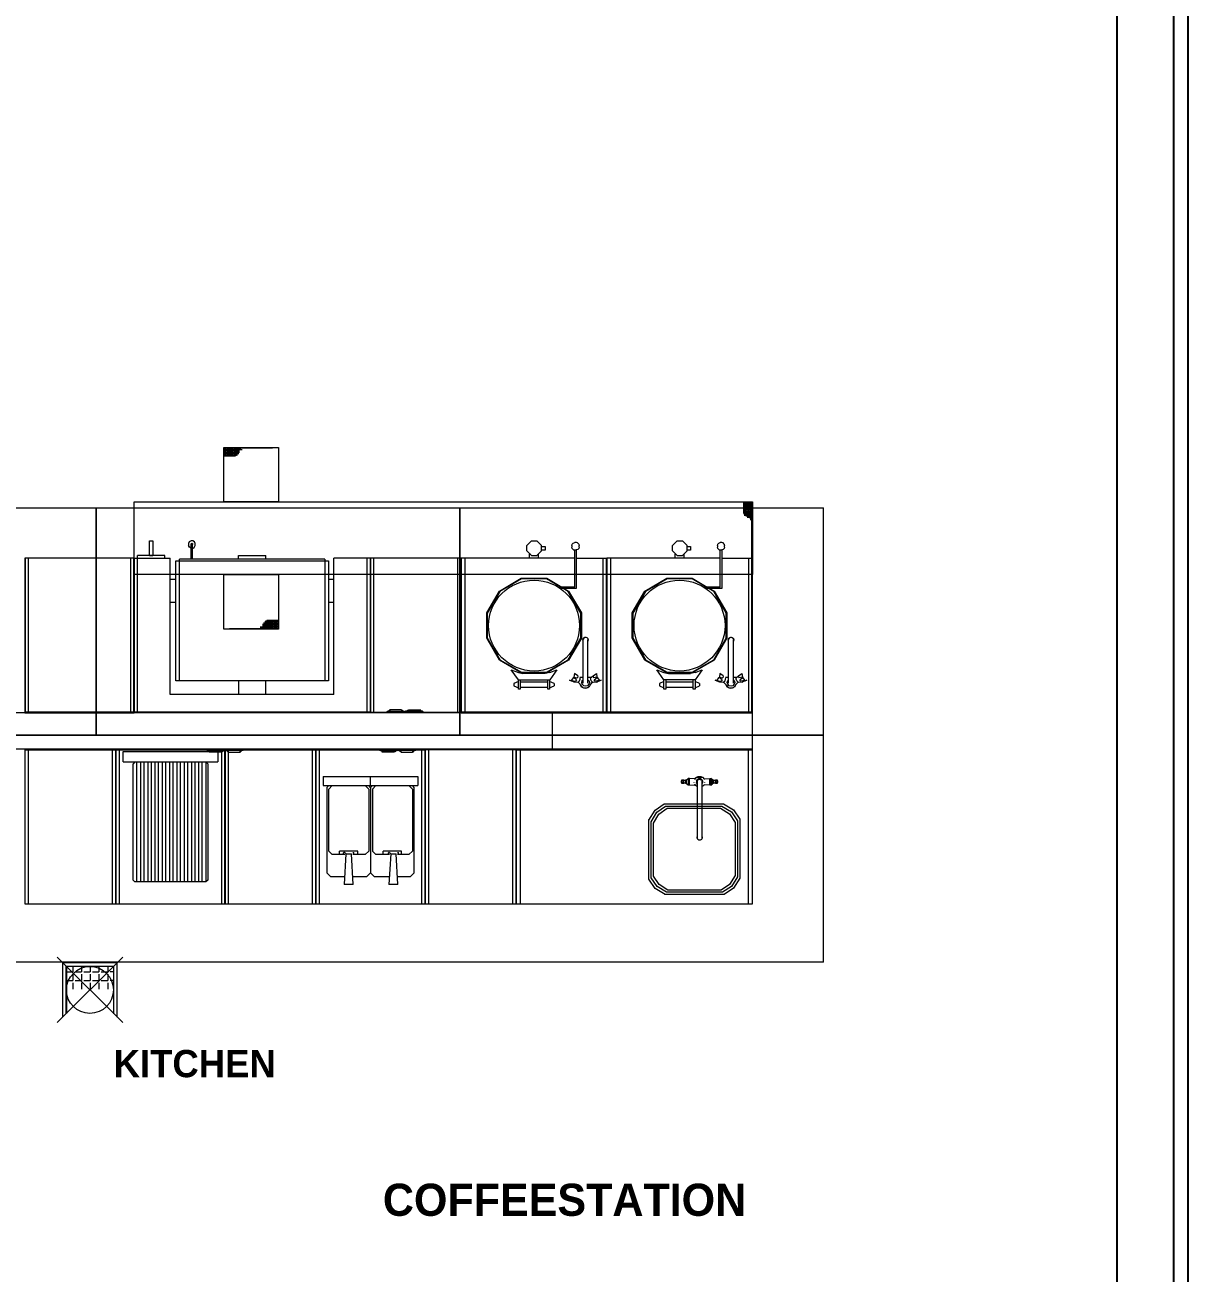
# Model space of a CAD drawing. Header units: inches. Extents: x 478327 to 492265, y -26791 to -22136.
# Drawn here: x 482765.7 to 482950.6, y -26091.9 to -25893.4 of the extents above; entities that cross this region are included whole.
import ezdxf

# ---------------------------------------------------------------- set-up
doc = ezdxf.new("R2010")
doc.units = ezdxf.units.IN
doc.header["$MEASUREMENT"] = 0
doc.linetypes.add('AUSGEZOGEN', pattern=[0])
doc.layers.add('A-GLASS', color=4, linetype='Continuous')
doc.layers.add('K3-TEXT', color=167, linetype='AUSGEZOGEN')
doc.layers.add('TC-EQUIPMENT', color=251, linetype='Continuous', lineweight=5)
doc.styles.get("Standard").update_dxf_attribs({"font": ''})
doc.styles.get('Standard').set_extended_font_data('MicrogrammaSSi', bold=True)

msp = doc.modelspace()

# ---------------------------------------------------------------- linework, layer by layer
at = {"layer": 'A-GLASS'}
for p, q in [((482939.376, -26210.139, 6.93), (482939.376, -25811.889, 6.93)), ((482948.376, -26210.139, 6.93), (482948.376, -25811.889, 6.93)), ((482950.626, -26210.139, 6.93), (482950.626, -25811.889, 6.93))]:
    msp.add_line(p, q, dxfattribs=at)
at = {"layer": 'TC-EQUIPMENT'}
for p, q in [((482797.318, -25960.547), (482805.994, -25960.547)), ((482797.318, -25969.223), (482797.318, -25960.547)), ((482805.083, -25960.663), (482797.318, -25960.663)), ((482797.318, -25960.865), (482800.224, -25960.865)), ((482799.682, -25961.067), (482797.318, -25961.067)), ((482797.318, -25961.299), (482799.682, -25961.299)), ((482799.509, -25961.53), (482797.318, -25961.53)), ((482797.318, -25961.733), (482799.335, -25961.733)), ((482799.162, -25961.906), (482797.318, -25961.906)), ((482797.318, -25961.906), (482799.162, -25961.906)), ((482798.988, -25961.906), (482797.318, -25961.906)), ((482797.318, -25961.906), (482798.988, -25961.906)), ((482798.815, -25961.906), (482797.318, -25961.906)), ((482797.318, -25961.906), (482798.619, -25961.906)), ((482798.272, -25961.906), (482797.318, -25961.906)), ((482797.318, -25961.906), (482798.099, -25961.906)), ((482797.925, -25961.906), (482797.318, -25961.906)), ((482797.318, -25961.906), (482797.925, -25961.906)), ((482797.752, -25961.906), (482797.318, -25961.906)), ((482797.318, -25961.906), (482797.578, -25961.906)), ((482797.578, -25961.906), (482797.318, -25961.906)), ((482797.318, -25961.906), (482797.405, -25961.906)), ((482797.492, -25960.547), (482797.492, -25961.906)), ((482797.665, -25961.906), (482797.665, -25960.547)), ((482797.839, -25960.547), (482797.839, -25961.906)), ((482798.012, -25961.906), (482798.012, -25960.547)), ((482798.186, -25960.547), (482798.186, -25961.906)), ((482798.359, -25961.906), (482798.359, -25960.547)), ((482798.533, -25960.547), (482798.533, -25961.906)), ((482798.728, -25961.906), (482798.728, -25960.547)), ((482798.901, -25960.547), (482798.901, -25961.906)), ((482799.075, -25961.906), (482799.075, -25960.547)), ((482799.248, -25960.547), (482799.248, -25961.906)), ((482799.422, -25961.848), (482799.422, -25960.547)), ((482799.595, -25960.547), (482799.595, -25961.617)), ((482799.769, -25961.414), (482799.769, -25960.547)), ((482799.943, -25960.547), (482799.943, -25960.981)), ((482800.138, -25960.749), (482800.138, -25960.547)), ((482805.994, -25960.547), (482805.994, -25969.223)), ((482719.179, -25970.148), (482777.017, -25970.148)), ((482777.017, -25970.148), (482777.017, -26006.297)), ((482777.017, -25970.148), (482834.855, -25970.148)), ((482777.017, -26006.297), (482777.017, -25970.148)), ((482783.053, -25980.79), (482783.053, -25969.223)), ((482783.053, -25969.223), (482881.378, -25969.223)), ((482805.994, -25969.223), (482797.318, -25969.223)), ((482834.855, -25970.148), (482834.855, -26006.297)), ((482834.855, -25970.148), (482892.693, -25970.148)), ((482834.855, -26006.297), (482834.855, -25970.148)), ((482880.018, -25971.066), (482880.018, -25969.223)), ((482880.018, -25969.223), (482880.018, -25971.066)), ((482880.018, -25970.893), (482880.018, -25969.223)), ((482880.018, -25969.223), (482880.018, -25970.893)), ((482880.018, -25970.719), (482880.018, -25969.223)), ((482880.018, -25969.223), (482880.018, -25970.524)), ((482880.018, -25970.177), (482880.018, -25969.223)), ((482880.018, -25969.223), (482880.018, -25970.003)), ((482880.018, -25969.83), (482880.018, -25969.223)), ((482880.018, -25969.223), (482880.018, -25969.83)), ((482880.018, -25969.656), (482880.018, -25969.223)), ((482880.018, -25969.223), (482880.018, -25969.483)), ((482880.018, -25969.483), (482880.018, -25969.223)), ((482880.018, -25969.223), (482880.018, -25969.309)), ((482881.378, -25969.396), (482880.018, -25969.396)), ((482880.018, -25969.57), (482881.378, -25969.57)), ((482881.378, -25969.743), (482880.018, -25969.743)), ((482880.018, -25969.917), (482881.378, -25969.917)), ((482881.378, -25970.09), (482880.018, -25970.09)), ((482880.018, -25970.264), (482881.378, -25970.264)), ((482880.192, -25969.223), (482880.192, -25971.24)), ((482880.394, -25971.413), (482880.394, -25969.223)), ((482880.626, -25969.223), (482880.626, -25971.587)), ((482880.857, -25971.587), (482880.857, -25969.223)), ((482881.059, -25969.223), (482881.059, -25972.129)), ((482881.262, -25979.879), (482881.262, -25969.223)), ((482881.378, -25969.223), (482881.378, -25980.79)), ((482892.693, -26006.297), (482892.693, -25970.148)), ((482881.378, -25970.437), (482880.018, -25970.437)), ((482880.018, -25970.632), (482881.378, -25970.632)), ((482881.378, -25970.806), (482880.018, -25970.806)), ((482880.018, -25970.979), (482881.378, -25970.979)), ((482881.378, -25971.153), (482880.018, -25971.153)), ((482880.076, -25971.326), (482881.378, -25971.326)), ((482881.378, -25971.5), (482880.308, -25971.5)), ((482880.51, -25971.673), (482881.378, -25971.673)), ((482881.378, -25971.847), (482880.944, -25971.847)), ((482881.175, -25972.042), (482881.378, -25972.042)), ((482785.482, -25975.411), (482786.06, -25975.411)), ((482785.482, -25977.725), (482785.482, -25975.411)), ((482786.06, -25975.411), (482786.06, -25977.725)), ((482791.815, -25975.556), (482791.699, -25975.845)), ((482791.699, -25975.845), (482791.699, -25976.134)), ((482791.844, -25976.423), (482791.699, -25976.134)), ((482792.104, -25975.411), (482791.815, -25975.556)), ((482792.393, -25975.411), (482792.104, -25975.411)), ((482792.133, -25975.903), (482792.162, -25975.845)), ((482792.162, -25975.874), (482792.133, -25975.932)), ((482792.133, -25978.274), (482792.133, -25975.903)), ((482792.133, -25975.99), (482792.162, -25976.047)), ((482792.162, -25975.845), (482792.22, -25975.816)), ((482792.22, -25975.845), (482792.162, -25975.874)), ((482792.162, -25976.047), (482792.22, -25976.076)), ((482792.22, -25975.816), (482792.278, -25975.816)), ((482792.278, -25975.845), (482792.22, -25975.845)), ((482792.22, -25976.076), (482792.278, -25976.076)), ((482792.278, -25975.816), (482792.336, -25975.845)), ((482792.336, -25975.874), (482792.278, -25975.845)), ((482792.278, -25976.076), (482792.336, -25976.047)), ((482792.336, -25975.845), (482792.365, -25975.903)), ((482792.365, -25975.932), (482792.336, -25975.874)), ((482792.365, -25975.99), (482792.336, -25976.047)), ((482792.365, -25978.274), (482792.365, -25975.903)), ((482792.683, -25975.556), (482792.393, -25975.411)), ((482792.596, -25976.452), (482792.74, -25976.163)), ((482792.74, -25975.816), (482792.683, -25975.556)), ((482792.74, -25976.163), (482792.74, -25975.816)), ((482845.518, -25976.134), (482846.241, -25975.411)), ((482845.518, -25977.002), (482845.518, -25976.134)), ((482846.241, -25975.411), (482847.108, -25975.411)), ((482847.108, -25975.411), (482847.831, -25976.134)), ((482847.831, -25977.002), (482847.831, -25976.134)), ((482847.831, -25976.337), (482848.41, -25976.337)), ((482848.41, -25976.337), (482848.41, -25976.915)), ((482852.661, -25976.163), (482852.719, -25975.932)), ((482852.661, -25976.163), (482852.661, -25976.395)), ((482852.892, -25975.758), (482852.719, -25975.932)), ((482852.892, -25975.758), (482853.124, -25975.7)), ((482853.384, -25975.7), (482853.124, -25975.7)), ((482853.557, -25975.729), (482853.384, -25975.7)), ((482853.76, -25975.932), (482853.557, -25975.729)), ((482853.76, -25975.932), (482853.818, -25976.163)), ((482853.818, -25976.395), (482853.818, -25976.163)), ((482868.653, -25976.134), (482869.376, -25975.411)), ((482868.653, -25977.002), (482868.653, -25976.134)), ((482869.376, -25975.411), (482870.244, -25975.411)), ((482870.244, -25975.411), (482870.967, -25976.134)), ((482870.967, -25977.002), (482870.967, -25976.134)), ((482870.967, -25976.337), (482871.545, -25976.337)), ((482871.545, -25976.337), (482871.545, -25976.915)), ((482875.796, -25976.163), (482875.854, -25975.932)), ((482875.796, -25976.163), (482875.796, -25976.395)), ((482876.027, -25975.758), (482875.854, -25975.932)), ((482876.027, -25975.758), (482876.259, -25975.7)), ((482876.519, -25975.7), (482876.259, -25975.7)), ((482876.693, -25975.729), (482876.519, -25975.7)), ((482876.895, -25975.932), (482876.693, -25975.729)), ((482876.895, -25975.932), (482876.953, -25976.163)), ((482876.953, -25976.395), (482876.953, -25976.163)), ((482765.71, -25978.187), (482765.71, -26002.769)), ((482783.061, -25978.187), (482765.71, -25978.187)), ((482765.767, -26002.682), (482765.767, -25978.187)), ((482766.288, -26002.682), (482766.288, -25978.187)), ((482782.483, -25978.187), (482782.483, -26002.682)), ((482783.003, -26002.682), (482783.003, -25978.187)), ((482783.053, -26002.769), (482783.053, -25978.187)), ((482783.053, -25978.187), (482788.807, -25978.187)), ((482783.061, -25978.187), (482783.061, -26002.769)), ((482783.602, -26002.769), (482783.602, -25977.754)), ((482787.94, -25977.754), (482783.602, -25977.754)), ((482785.482, -25977.725), (482786.06, -25977.725)), ((482787.94, -25978.187), (482787.94, -25977.754)), ((482788.807, -25999.877), (482788.807, -25978.187)), ((482813.389, -25978.303), (482790.253, -25978.303)), ((482790.253, -25997.679), (482790.253, -25978.303)), ((482792.133, -25976.568), (482791.844, -25976.423)), ((482792.422, -25976.568), (482792.133, -25976.568)), ((482792.365, -25978.274), (482792.133, -25978.274)), ((482792.422, -25976.568), (482792.596, -25976.452)), ((482799.681, -25977.725), (482804.019, -25977.725)), ((482799.681, -25978.303), (482799.681, -25977.725)), ((482804.019, -25978.303), (482804.019, -25977.725)), ((482813.389, -25978.303), (482813.389, -25997.679)), ((482820.619, -25978.187), (482814.835, -25978.187)), ((482814.835, -25999.877), (482814.835, -25978.187)), ((482820.04, -25978.187), (482820.04, -26002.769)), ((482820.619, -25978.187), (482820.619, -26002.769)), ((482835.078, -25978.187), (482820.619, -25978.187)), ((482820.619, -26002.769), (482820.619, -25978.187)), ((482820.676, -26002.682), (482820.676, -25978.187)), ((482821.197, -26002.682), (482821.197, -25978.187)), ((482834.5, -25978.187), (482834.5, -26002.682)), ((482835.02, -25978.187), (482835.02, -26002.682)), ((482835.078, -26002.769), (482835.078, -25978.187)), ((482853.124, -25978.187), (482835.078, -25978.187)), ((482835.078, -26002.769), (482835.078, -25978.187)), ((482835.136, -26002.682), (482835.136, -25978.187)), ((482835.656, -25978.187), (482835.656, -26002.682)), ((482836.524, -25978.13), (482837.739, -25978.13)), ((482836.524, -25978.13), (482836.524, -25978.187)), ((482837.131, -25978.187), (482837.131, -25978.13)), ((482837.739, -25978.13), (482837.739, -25978.187)), ((482846.241, -25977.725), (482845.518, -25977.002)), ((482845.923, -25978.187), (482845.923, -25977.522)), ((482846.058, -25977.541), (482845.923, -25977.522)), ((482846.241, -25977.725), (482847.108, -25977.725)), ((482847.831, -25977.002), (482847.108, -25977.725)), ((482847.302, -25977.532), (482847.369, -25977.522)), ((482847.369, -25978.187), (482847.369, -25977.522)), ((482848.41, -25976.915), (482847.831, -25976.915)), ((482852.719, -25976.626), (482852.661, -25976.395)), ((482852.719, -25976.626), (482852.921, -25976.828)), ((482852.921, -25976.828), (482853.066, -25976.857)), ((482853.066, -25976.857), (482853.355, -25976.857)), ((482853.124, -25982.757), (482853.124, -25976.857)), ((482853.586, -25976.799), (482853.355, -25976.857)), ((482853.355, -25976.857), (482853.355, -25982.988)), ((482853.355, -25978.187), (482858.213, -25978.187)), ((482853.586, -25976.799), (482853.76, -25976.626)), ((482853.818, -25976.395), (482853.76, -25976.626)), ((482857.635, -26002.682), (482857.635, -25978.187)), ((482858.155, -26002.682), (482858.155, -25978.187)), ((482858.213, -25978.187), (482858.213, -26002.769)), ((482858.213, -26002.769), (482858.213, -25978.187)), ((482876.259, -25978.187), (482858.213, -25978.187)), ((482858.271, -26002.682), (482858.271, -25978.187)), ((482858.792, -25978.187), (482858.792, -26002.682)), ((482859.659, -25978.13), (482860.874, -25978.13)), ((482859.659, -25978.13), (482859.659, -25978.187)), ((482860.267, -25978.187), (482860.267, -25978.13)), ((482860.874, -25978.13), (482860.874, -25978.187)), ((482869.376, -25977.725), (482868.653, -25977.002)), ((482869.058, -25978.187), (482869.058, -25977.522)), ((482869.193, -25977.541), (482869.058, -25977.522)), ((482869.376, -25977.725), (482870.244, -25977.725)), ((482870.967, -25977.002), (482870.244, -25977.725)), ((482870.437, -25977.532), (482870.504, -25977.522)), ((482870.504, -25978.187), (482870.504, -25977.522)), ((482871.545, -25976.915), (482870.967, -25976.915)), ((482875.854, -25976.626), (482875.796, -25976.395)), ((482875.854, -25976.626), (482876.056, -25976.828)), ((482876.056, -25976.828), (482876.201, -25976.857)), ((482876.201, -25976.857), (482876.49, -25976.857)), ((482876.259, -25982.757), (482876.259, -25976.857)), ((482876.722, -25976.799), (482876.49, -25976.857)), ((482876.49, -25976.857), (482876.49, -25982.988)), ((482876.49, -25978.187), (482881.349, -25978.187)), ((482876.722, -25976.799), (482876.895, -25976.626)), ((482876.953, -25976.395), (482876.895, -25976.626)), ((482880.77, -26002.682), (482880.77, -25978.187)), ((482881.291, -26002.682), (482881.291, -25978.187)), ((482881.349, -25978.187), (482881.349, -26002.769)), ((482789.675, -25978.592), (482813.967, -25978.592)), ((482789.675, -25997.679), (482789.675, -25978.592)), ((482813.967, -25978.592), (482813.967, -25997.679)), ((482881.378, -25980.79), (482783.053, -25980.79)), ((482788.807, -25981.484), (482789.675, -25981.484)), ((482797.318, -25980.79), (482805.994, -25980.79)), ((482797.318, -25989.466), (482797.318, -25980.79)), ((482805.994, -25980.79), (482805.994, -25989.466)), ((482813.967, -25981.484), (482814.835, -25981.484)), ((482841.151, -25983.393), (482844.621, -25981.369)), ((482844.65, -25981.455), (482841.209, -25983.451)), ((482844.621, -25981.369), (482848.67, -25981.369)), ((482848.641, -25981.455), (482844.65, -25981.455)), ((482850.886, -25982.757), (482848.641, -25981.455)), ((482848.67, -25981.369), (482851.05, -25982.757)), ((482864.286, -25983.393), (482867.757, -25981.369)), ((482867.786, -25981.455), (482864.344, -25983.451)), ((482867.757, -25981.369), (482871.805, -25981.369)), ((482871.776, -25981.455), (482867.786, -25981.455)), ((482874.021, -25982.757), (482871.776, -25981.455)), ((482871.805, -25981.369), (482874.185, -25982.757)), ((482839.127, -25986.863), (482841.151, -25983.393)), ((482841.209, -25983.451), (482839.213, -25986.892)), ((482853.124, -25982.757), (482850.579, -25982.757)), ((482850.579, -25982.757), (482850.694, -25982.815)), ((482850.868, -25982.93), (482850.694, -25982.815)), ((482850.984, -25982.988), (482850.868, -25982.93)), ((482853.355, -25982.988), (482850.984, -25982.988)), ((482852.082, -25983.451), (482851.285, -25982.988)), ((482851.446, -25982.988), (482852.14, -25983.393)), ((482854.078, -25986.892), (482852.082, -25983.451)), ((482852.14, -25983.393), (482854.165, -25986.863)), ((482862.262, -25986.863), (482864.286, -25983.393)), ((482864.344, -25983.451), (482862.349, -25986.892)), ((482876.259, -25982.757), (482873.714, -25982.757)), ((482873.714, -25982.757), (482873.83, -25982.815)), ((482874.003, -25982.93), (482873.83, -25982.815)), ((482874.119, -25982.988), (482874.003, -25982.93)), ((482876.49, -25982.988), (482874.119, -25982.988)), ((482875.218, -25983.451), (482874.42, -25982.988)), ((482874.582, -25982.988), (482875.276, -25983.393)), ((482877.213, -25986.892), (482875.218, -25983.451)), ((482875.276, -25983.393), (482877.3, -25986.863)), ((482789.675, -25985.244), (482788.807, -25985.244)), ((482814.835, -25985.244), (482813.967, -25985.244)), ((482803.89, -25988.165), (482803.89, -25989.466)), ((482804.063, -25989.466), (482804.063, -25988.107)), ((482804.15, -25988.107), (482805.994, -25988.107)), ((482805.994, -25988.107), (482804.15, -25988.107)), ((482804.237, -25988.107), (482804.237, -25989.466)), ((482804.324, -25988.107), (482805.994, -25988.107)), ((482805.994, -25988.107), (482804.324, -25988.107)), ((482804.411, -25989.466), (482804.411, -25988.107)), ((482804.497, -25988.107), (482805.994, -25988.107)), ((482804.584, -25988.107), (482804.584, -25989.466)), ((482805.994, -25988.107), (482804.692, -25988.107)), ((482804.779, -25989.466), (482804.779, -25988.107)), ((482804.953, -25988.107), (482804.953, -25989.466)), ((482805.039, -25988.107), (482805.994, -25988.107)), ((482805.126, -25989.466), (482805.126, -25988.107)), ((482805.994, -25988.107), (482805.213, -25988.107)), ((482805.3, -25988.107), (482805.3, -25989.466)), ((482805.387, -25988.107), (482805.994, -25988.107)), ((482805.994, -25988.107), (482805.387, -25988.107)), ((482805.473, -25989.466), (482805.473, -25988.107)), ((482805.56, -25988.107), (482805.994, -25988.107)), ((482805.647, -25988.107), (482805.647, -25989.466)), ((482805.994, -25988.107), (482805.734, -25988.107)), ((482805.734, -25988.107), (482805.994, -25988.107)), ((482805.82, -25989.466), (482805.82, -25988.107)), ((482805.994, -25988.107), (482805.907, -25988.107)), ((482839.127, -25990.912), (482839.127, -25986.863)), ((482839.213, -25986.892), (482839.213, -25990.883)), ((482854.078, -25990.883), (482854.078, -25986.892)), ((482854.165, -25986.863), (482854.165, -25990.912)), ((482862.262, -25990.912), (482862.262, -25986.863)), ((482862.349, -25986.892), (482862.349, -25990.883)), ((482877.213, -25990.883), (482877.213, -25986.892)), ((482877.3, -25986.863), (482877.3, -25990.912)), ((482805.994, -25989.466), (482797.318, -25989.466)), ((482798.229, -25989.35), (482805.994, -25989.35)), ((482805.994, -25989.148), (482803.087, -25989.148)), ((482803.174, -25989.264), (482803.174, -25989.466)), ((482803.369, -25989.466), (482803.369, -25989.032)), ((482803.543, -25988.598), (482803.543, -25989.466)), ((482805.994, -25988.714), (482803.63, -25988.714)), ((482803.63, -25988.945), (482805.994, -25988.945)), ((482803.716, -25989.466), (482803.716, -25988.396)), ((482803.803, -25988.483), (482805.994, -25988.483)), ((482805.994, -25988.28), (482803.977, -25988.28)), ((482841.151, -25994.382), (482839.127, -25990.912)), ((482839.213, -25990.883), (482841.209, -25994.324)), ((482852.082, -25994.324), (482854.078, -25990.883)), ((482854.165, -25990.912), (482852.14, -25994.382)), ((482854.396, -25991.172), (482854.454, -25990.97)), ((482854.454, -25991.375), (482854.396, -25991.172)), ((482854.454, -25990.97), (482854.627, -25990.796)), ((482854.555, -25990.897), (482854.454, -25991.071)), ((482854.454, -25998.043), (482854.454, -25991.071)), ((482854.729, -25990.796), (482854.555, -25990.897)), ((482854.627, -25990.796), (482854.83, -25990.738)), ((482854.931, -25990.796), (482854.729, -25990.796)), ((482854.83, -25990.738), (482855.032, -25990.796)), ((482855.032, -25990.796), (482855.206, -25990.97)), ((482855.206, -25990.97), (482855.264, -25991.172)), ((482855.206, -25998.043), (482855.206, -25991.08)), ((482855.264, -25991.172), (482855.206, -25991.375)), ((482864.286, -25994.382), (482862.262, -25990.912)), ((482862.349, -25990.883), (482864.344, -25994.324)), ((482875.218, -25994.324), (482877.213, -25990.883)), ((482877.3, -25990.912), (482875.276, -25994.382)), ((482877.531, -25991.172), (482877.589, -25990.97)), ((482877.589, -25991.375), (482877.531, -25991.172)), ((482877.589, -25990.97), (482877.763, -25990.796)), ((482877.69, -25990.897), (482877.589, -25991.071)), ((482877.589, -25998.043), (482877.589, -25991.071)), ((482877.864, -25990.796), (482877.69, -25990.897)), ((482877.763, -25990.796), (482877.965, -25990.738)), ((482878.066, -25990.796), (482877.864, -25990.796)), ((482877.965, -25990.738), (482878.167, -25990.796)), ((482878.167, -25990.796), (482878.341, -25990.97)), ((482878.341, -25990.97), (482878.399, -25991.172)), ((482878.341, -25998.043), (482878.341, -25991.08)), ((482878.399, -25991.172), (482878.341, -25991.375)), ((482844.621, -25996.407), (482841.151, -25994.382)), ((482841.209, -25994.324), (482844.65, -25996.32)), ((482843.031, -25995.944), (482844.159, -25996.349)), ((482844.159, -25997.505), (482843.031, -25995.944)), ((482848.641, -25996.32), (482852.082, -25994.324)), ((482852.14, -25994.382), (482848.67, -25996.407)), ((482850.261, -25995.944), (482849.133, -25997.505)), ((482849.133, -25996.349), (482850.261, -25995.944)), ((482867.757, -25996.407), (482864.286, -25994.382)), ((482864.344, -25994.324), (482867.786, -25996.32)), ((482866.166, -25995.944), (482867.294, -25996.349)), ((482867.294, -25997.505), (482866.166, -25995.944)), ((482871.776, -25996.32), (482875.218, -25994.324)), ((482875.276, -25994.382), (482871.805, -25996.407)), ((482873.396, -25995.944), (482872.268, -25997.505)), ((482872.268, -25996.349), (482873.396, -25995.944)), ((482813.967, -25997.679), (482789.675, -25997.679)), ((482799.652, -25997.679), (482799.652, -25999.877)), ((482803.99, -25999.877), (482803.99, -25997.679)), ((482844.159, -25997.795), (482843.436, -25998.084)), ((482843.436, -25998.084), (482843.436, -25998.489)), ((482844.159, -25996.349), (482844.882, -25996.493)), ((482844.159, -25997.534), (482849.133, -25997.534)), ((482844.159, -25998.98), (482844.159, -25997.534)), ((482844.448, -25997.534), (482844.448, -25998.98)), ((482844.448, -25997.852), (482848.815, -25997.852)), ((482848.67, -25996.407), (482844.621, -25996.407)), ((482844.65, -25996.32), (482848.641, -25996.32)), ((482848.41, -25996.493), (482844.882, -25996.493)), ((482849.133, -25996.349), (482848.41, -25996.493)), ((482848.815, -25998.98), (482848.815, -25997.534)), ((482849.104, -25997.534), (482849.104, -25998.98)), ((482849.827, -25998.084), (482849.104, -25997.795)), ((482849.827, -25998.084), (482849.827, -25998.489)), ((482852.286, -25997.575), (482852.572, -25997.655)), ((482852.908, -25997.833), (482852.286, -25997.575)), ((482852.572, -25997.655), (482852.594, -25997.64)), ((482853.049, -25997.871), (482852.572, -25997.655)), ((482852.594, -25997.64), (482852.957, -25997.127)), ((482852.594, -25997.64), (482853.236, -25997.749)), ((482853.049, -25997.871), (482852.908, -25997.833)), ((482852.971, -25997.091), (482852.957, -25997.127)), ((482853.413, -25997.496), (482852.957, -25997.127)), ((482853.052, -25996.522), (482852.971, -25997.091)), ((482852.971, -25997.091), (482853.541, -25997.177)), ((482853.599, -25997.94), (482853.049, -25997.871)), ((482853.582, -25996.885), (482853.052, -25996.522)), ((482853.413, -25997.496), (482853.236, -25997.749)), ((482853.582, -25996.885), (482853.541, -25997.177)), ((482853.739, -25997.847), (482853.599, -25997.94)), ((482854.02, -25998.279), (482853.659, -25997.9)), ((482853.739, -25997.847), (482853.872, -25997.656)), ((482853.872, -25997.656), (482853.97, -25997.418)), ((482854.454, -25997.146), (482853.929, -25997.143)), ((482853.97, -25997.418), (482853.998, -25997.195)), ((482854.222, -25997.939), (482854.309, -25997.65)), ((482854.309, -25998.228), (482854.222, -25997.939)), ((482854.309, -25997.65), (482854.454, -25997.505)), ((482854.438, -25997.521), (482854.437, -25997.522)), ((482854.439, -25997.52), (482854.438, -25997.521)), ((482855.206, -25997.117), (482855.736, -25997.114)), ((482855.206, -25997.505), (482855.35, -25997.65)), ((482855.35, -25997.65), (482855.437, -25997.939)), ((482855.437, -25997.939), (482855.35, -25998.228)), ((482855.605, -25998.25), (482855.95, -25997.889)), ((482855.627, -25997.195), (482856.044, -25996.885)), ((482855.655, -25997.418), (482855.627, -25997.195)), ((482855.753, -25997.656), (482855.655, -25997.418)), ((482855.689, -25997.134), (482855.683, -25997.153)), ((482855.719, -25997.126), (482855.689, -25997.134)), ((482855.886, -25997.847), (482855.753, -25997.656)), ((482855.886, -25997.847), (482856.026, -25997.94)), ((482856.576, -25997.871), (482856.026, -25997.94)), ((482856.044, -25996.885), (482856.574, -25996.522)), ((482856.044, -25996.885), (482856.085, -25997.177)), ((482856.654, -25997.091), (482856.085, -25997.177)), ((482856.212, -25997.496), (482856.669, -25997.127)), ((482856.39, -25997.749), (482856.212, -25997.496)), ((482857.032, -25997.64), (482856.39, -25997.749)), ((482856.574, -25996.522), (482856.654, -25997.091)), ((482857.053, -25997.655), (482856.576, -25997.871)), ((482856.576, -25997.871), (482856.718, -25997.833)), ((482856.654, -25997.091), (482856.669, -25997.127)), ((482856.669, -25997.127), (482857.032, -25997.64)), ((482857.34, -25997.575), (482856.718, -25997.833)), ((482857.053, -25997.655), (482857.032, -25997.64)), ((482857.053, -25997.655), (482857.34, -25997.575)), ((482867.294, -25997.795), (482866.571, -25998.084)), ((482866.571, -25998.084), (482866.571, -25998.489)), ((482867.294, -25996.349), (482868.017, -25996.493)), ((482872.268, -25997.534), (482867.294, -25997.534)), ((482867.294, -25998.98), (482867.294, -25997.534)), ((482867.583, -25997.534), (482867.583, -25998.98)), ((482867.583, -25997.852), (482871.95, -25997.852)), ((482871.805, -25996.407), (482867.757, -25996.407)), ((482867.786, -25996.32), (482871.776, -25996.32)), ((482868.017, -25996.493), (482871.545, -25996.493)), ((482872.268, -25996.349), (482871.545, -25996.493)), ((482871.95, -25998.98), (482871.95, -25997.534)), ((482872.239, -25997.534), (482872.239, -25998.98)), ((482872.962, -25998.084), (482872.239, -25997.795)), ((482872.962, -25998.084), (482872.962, -25998.489)), ((482875.421, -25997.575), (482875.708, -25997.655)), ((482876.043, -25997.833), (482875.421, -25997.575)), ((482875.708, -25997.655), (482875.729, -25997.64)), ((482876.185, -25997.871), (482875.708, -25997.655)), ((482875.729, -25997.64), (482876.092, -25997.127)), ((482875.729, -25997.64), (482876.371, -25997.749)), ((482876.185, -25997.871), (482876.043, -25997.833)), ((482876.107, -25997.091), (482876.092, -25997.127)), ((482876.549, -25997.496), (482876.092, -25997.127)), ((482876.187, -25996.522), (482876.107, -25997.091)), ((482876.107, -25997.091), (482876.676, -25997.177)), ((482876.734, -25997.94), (482876.185, -25997.871)), ((482876.717, -25996.885), (482876.187, -25996.522)), ((482876.549, -25997.496), (482876.371, -25997.749)), ((482876.717, -25996.885), (482876.676, -25997.177)), ((482876.874, -25997.847), (482876.734, -25997.94)), ((482877.155, -25998.279), (482876.794, -25997.9)), ((482876.874, -25997.847), (482877.008, -25997.656)), ((482877.008, -25997.656), (482877.105, -25997.418)), ((482877.589, -25997.146), (482877.064, -25997.143)), ((482877.105, -25997.418), (482877.134, -25997.195)), ((482877.358, -25997.939), (482877.445, -25997.65)), ((482877.445, -25998.228), (482877.358, -25997.939)), ((482877.445, -25997.65), (482877.589, -25997.505)), ((482877.573, -25997.521), (482877.572, -25997.522)), ((482877.574, -25997.52), (482877.573, -25997.521)), ((482878.341, -25997.117), (482878.871, -25997.114)), ((482878.341, -25997.505), (482878.486, -25997.65)), ((482878.486, -25997.65), (482878.572, -25997.939)), ((482878.572, -25997.939), (482878.486, -25998.228)), ((482878.741, -25998.25), (482879.085, -25997.889)), ((482878.762, -25997.195), (482879.179, -25996.885)), ((482878.791, -25997.418), (482878.762, -25997.195)), ((482878.888, -25997.656), (482878.791, -25997.418)), ((482878.824, -25997.134), (482878.818, -25997.153)), ((482878.854, -25997.126), (482878.824, -25997.134)), ((482879.022, -25997.847), (482878.888, -25997.656)), ((482879.022, -25997.847), (482879.162, -25997.94)), ((482879.711, -25997.871), (482879.162, -25997.94)), ((482879.179, -25996.885), (482879.709, -25996.522)), ((482879.179, -25996.885), (482879.22, -25997.177)), ((482879.789, -25997.091), (482879.22, -25997.177)), ((482879.347, -25997.496), (482879.804, -25997.127)), ((482879.525, -25997.749), (482879.347, -25997.496)), ((482880.167, -25997.64), (482879.525, -25997.749)), ((482879.709, -25996.522), (482879.789, -25997.091)), ((482880.189, -25997.655), (482879.711, -25997.871)), ((482879.711, -25997.871), (482879.853, -25997.833)), ((482879.789, -25997.091), (482879.804, -25997.127)), ((482879.804, -25997.127), (482880.167, -25997.64)), ((482880.475, -25997.575), (482879.853, -25997.833)), ((482880.189, -25997.655), (482880.167, -25997.64)), ((482880.189, -25997.655), (482880.475, -25997.575)), ((482814.835, -25999.877), (482788.807, -25999.877)), ((482843.436, -25998.489), (482844.159, -25998.778)), ((482844.448, -25998.98), (482844.159, -25998.98)), ((482848.815, -25998.72), (482844.448, -25998.72)), ((482849.104, -25998.98), (482848.815, -25998.98)), ((482849.104, -25998.778), (482849.827, -25998.489)), ((482853.933, -25998.188), (482853.933, -25998.194)), ((482853.933, -25998.194), (482854.156, -25998.61)), ((482854.052, -25998.276), (482854.083, -25998.398)), ((482854.083, -25998.398), (482854.396, -25998.715)), ((482854.567, -25998.836), (482854.156, -25998.61)), ((482854.541, -25998.46), (482854.309, -25998.228)), ((482854.396, -25998.715), (482854.82, -25998.828)), ((482854.83, -25998.547), (482854.541, -25998.46)), ((482855.012, -25998.836), (482854.567, -25998.836)), ((482854.82, -25998.828), (482855.244, -25998.715)), ((482855.119, -25998.46), (482854.83, -25998.547)), ((482855.222, -25998.72), (482855.012, -25998.836)), ((482855.35, -25998.228), (482855.119, -25998.46)), ((482855.244, -25998.715), (482855.557, -25998.398)), ((482855.423, -25998.61), (482855.258, -25998.7)), ((482855.512, -25998.443), (482855.423, -25998.61)), ((482855.557, -25998.398), (482855.595, -25998.249)), ((482855.628, -25998.227), (482855.576, -25998.324)), ((482866.571, -25998.489), (482867.294, -25998.778)), ((482867.583, -25998.98), (482867.294, -25998.98)), ((482871.95, -25998.72), (482867.583, -25998.72)), ((482872.239, -25998.98), (482871.95, -25998.98)), ((482872.239, -25998.778), (482872.962, -25998.489)), ((482877.069, -25998.188), (482877.069, -25998.194)), ((482877.069, -25998.194), (482877.291, -25998.61)), ((482877.187, -25998.276), (482877.219, -25998.398)), ((482877.219, -25998.398), (482877.531, -25998.715)), ((482877.702, -25998.836), (482877.291, -25998.61)), ((482877.676, -25998.46), (482877.445, -25998.228)), ((482877.531, -25998.715), (482877.955, -25998.828)), ((482877.965, -25998.547), (482877.676, -25998.46)), ((482878.147, -25998.836), (482877.702, -25998.836)), ((482877.955, -25998.828), (482878.38, -25998.715)), ((482878.254, -25998.46), (482877.965, -25998.547)), ((482878.357, -25998.72), (482878.147, -25998.836)), ((482878.486, -25998.228), (482878.254, -25998.46)), ((482878.38, -25998.715), (482878.692, -25998.398)), ((482878.558, -25998.61), (482878.394, -25998.7)), ((482878.647, -25998.443), (482878.558, -25998.61)), ((482878.692, -25998.398), (482878.731, -25998.249)), ((482878.763, -25998.227), (482878.711, -25998.324)), ((482881.378, -26002.769), (482719.431, -26002.769)), ((482783.061, -26002.682), (482765.71, -26002.682)), ((482765.71, -26002.769), (482783.061, -26002.769)), ((482820.619, -26002.682), (482783.053, -26002.682)), ((482820.619, -26002.769), (482783.053, -26002.769)), ((482820.619, -26002.682), (482835.078, -26002.682)), ((482835.078, -26002.769), (482820.619, -26002.769)), ((482823.221, -26002.595), (482823.337, -26002.508)), ((482829.005, -26002.595), (482823.221, -26002.595)), ((482823.221, -26002.595), (482823.221, -26002.74)), ((482823.221, -26002.74), (482829.005, -26002.74)), ((482823.337, -26002.508), (482825.997, -26002.508)), ((482823.597, -26002.508), (482823.597, -26002.335)), ((482823.771, -26002.335), (482823.597, -26002.335)), ((482825.564, -26002.277), (482823.771, -26002.277)), ((482823.771, -26002.508), (482823.771, -26002.277)), ((482825.564, -26002.277), (482825.564, -26002.508)), ((482825.564, -26002.335), (482825.737, -26002.335)), ((482825.737, -26002.335), (482825.737, -26002.508)), ((482826.113, -26002.595), (482825.997, -26002.508)), ((482826.113, -26002.595), (482826.229, -26002.508)), ((482826.113, -26002.74), (482826.113, -26002.595)), ((482828.889, -26002.508), (482826.229, -26002.508)), ((482826.518, -26002.335), (482826.518, -26002.508)), ((482826.518, -26002.335), (482826.692, -26002.335)), ((482826.692, -26002.508), (482826.692, -26002.277)), ((482826.692, -26002.277), (482828.484, -26002.277)), ((482828.484, -26002.277), (482828.484, -26002.508)), ((482828.658, -26002.335), (482828.484, -26002.335)), ((482828.658, -26002.508), (482828.658, -26002.335)), ((482829.005, -26002.595), (482828.889, -26002.508)), ((482829.005, -26002.74), (482829.005, -26002.595)), ((482858.213, -26002.682), (482835.078, -26002.682)), ((482835.078, -26002.769), (482858.213, -26002.769)), ((482849.567, -26008.553), (482849.567, -26002.769)), ((482881.349, -26002.682), (482858.213, -26002.682)), ((482858.213, -26002.769), (482881.349, -26002.769)), ((482881.378, -26008.553), (482881.378, -26002.769)), ((482777.017, -26006.297), (482719.179, -26006.297)), ((482719.179, -26006.297), (482777.017, -26006.297)), ((482834.855, -26006.297), (482777.017, -26006.297)), ((482777.017, -26006.297), (482834.855, -26006.297)), ((482892.693, -26006.297), (482834.855, -26006.297)), ((482834.855, -26006.297), (482892.693, -26006.297)), ((482892.693, -26042.446), (482892.693, -26006.297)), ((482881.378, -26008.553), (482719.431, -26008.553)), ((482780.161, -26008.553), (482765.701, -26008.553)), ((482765.701, -26008.639), (482780.161, -26008.639)), ((482765.759, -26033.134), (482765.759, -26008.639)), ((482766.28, -26033.134), (482766.28, -26008.639)), ((482779.582, -26008.639), (482779.582, -26033.134)), ((482780.103, -26008.639), (482780.103, -26033.134)), ((482797.512, -26008.553), (482780.161, -26008.553)), ((482780.161, -26008.553), (482780.161, -26033.134)), ((482780.161, -26033.134), (482780.161, -26008.553)), ((482780.161, -26008.639), (482797.512, -26008.639)), ((482780.219, -26033.134), (482780.219, -26008.639)), ((482780.739, -26033.134), (482780.739, -26008.639)), ((482781.317, -26008.928), (482796.355, -26008.928)), ((482781.317, -26010.577), (482781.317, -26008.928)), ((482794.62, -26008.553), (482794.62, -26008.697)), ((482800.404, -26008.553), (482794.62, -26008.553)), ((482794.62, -26008.697), (482794.736, -26008.784)), ((482794.62, -26008.697), (482800.404, -26008.697)), ((482794.736, -26008.784), (482797.396, -26008.784)), ((482794.967, -26008.784), (482794.967, -26008.957)), ((482794.967, -26008.957), (482795.141, -26008.957)), ((482795.141, -26009.015), (482795.141, -26008.784)), ((482796.934, -26009.015), (482795.141, -26009.015)), ((482796.355, -26008.928), (482796.355, -26010.577)), ((482796.934, -26008.639), (482796.934, -26033.134)), ((482796.934, -26009.015), (482796.934, -26008.784)), ((482797.107, -26008.957), (482796.934, -26008.957)), ((482797.107, -26008.784), (482797.107, -26008.957)), ((482797.512, -26008.697), (482797.396, -26008.784)), ((482797.454, -26008.639), (482797.454, -26033.134)), ((482811.972, -26008.553), (482797.512, -26008.553)), ((482797.512, -26008.553), (482797.512, -26033.134)), ((482797.512, -26033.134), (482797.512, -26008.553)), ((482797.512, -26008.553), (482797.512, -26008.697)), ((482797.512, -26008.639), (482811.972, -26008.639)), ((482797.512, -26008.697), (482797.628, -26008.784)), ((482797.57, -26033.134), (482797.57, -26008.639)), ((482800.288, -26008.784), (482797.628, -26008.784)), ((482797.888, -26008.957), (482797.888, -26008.784)), ((482798.062, -26008.957), (482797.888, -26008.957)), ((482798.062, -26009.015), (482798.062, -26008.784)), ((482798.062, -26009.015), (482799.855, -26009.015)), ((482798.091, -26033.134), (482798.091, -26008.639)), ((482799.855, -26008.784), (482799.855, -26009.015)), ((482799.855, -26008.957), (482800.028, -26008.957)), ((482800.028, -26008.784), (482800.028, -26008.957)), ((482800.404, -26008.697), (482800.288, -26008.784)), ((482800.404, -26008.697), (482800.404, -26008.553)), ((482811.393, -26008.639), (482811.393, -26033.134)), ((482811.914, -26008.639), (482811.914, -26033.134)), ((482829.323, -26008.553), (482811.972, -26008.553)), ((482811.972, -26008.553), (482811.972, -26033.134)), ((482811.972, -26033.134), (482811.972, -26008.553)), ((482811.972, -26008.639), (482829.323, -26008.639)), ((482812.03, -26033.134), (482812.03, -26008.639)), ((482812.55, -26033.134), (482812.55, -26008.639)), ((482822.093, -26008.553), (482822.093, -26008.697)), ((482827.877, -26008.553), (482822.093, -26008.553)), ((482822.093, -26008.697), (482822.209, -26008.784)), ((482822.093, -26008.697), (482827.877, -26008.697)), ((482822.209, -26008.784), (482824.87, -26008.784)), ((482822.44, -26008.784), (482822.44, -26008.957)), ((482822.44, -26008.957), (482822.614, -26008.957)), ((482822.614, -26009.015), (482822.614, -26008.784)), ((482824.407, -26009.015), (482822.614, -26009.015)), ((482824.407, -26009.015), (482824.407, -26008.784)), ((482824.58, -26008.957), (482824.407, -26008.957)), ((482824.58, -26008.784), (482824.58, -26008.957)), ((482824.985, -26008.697), (482824.87, -26008.784)), ((482824.985, -26008.553), (482824.985, -26008.697)), ((482824.985, -26008.697), (482825.101, -26008.784)), ((482827.762, -26008.784), (482825.101, -26008.784)), ((482825.361, -26008.957), (482825.361, -26008.784)), ((482825.535, -26008.957), (482825.361, -26008.957)), ((482825.535, -26009.015), (482825.535, -26008.784)), ((482825.535, -26009.015), (482827.328, -26009.015)), ((482827.328, -26008.784), (482827.328, -26009.015)), ((482827.328, -26008.957), (482827.501, -26008.957)), ((482827.501, -26008.784), (482827.501, -26008.957)), ((482827.877, -26008.697), (482827.762, -26008.784)), ((482827.877, -26008.697), (482827.877, -26008.553)), ((482828.745, -26008.639), (482828.745, -26033.134)), ((482829.265, -26008.639), (482829.265, -26033.134)), ((482829.323, -26033.134), (482829.323, -26008.553)), ((482829.323, -26008.553), (482843.783, -26008.553)), ((482829.323, -26008.553), (482829.323, -26033.134)), ((482843.783, -26008.639), (482829.323, -26008.639)), ((482829.381, -26033.134), (482829.381, -26008.639)), ((482829.902, -26033.134), (482829.902, -26008.639)), ((482843.204, -26008.639), (482843.204, -26033.134)), ((482843.725, -26008.639), (482843.725, -26033.134)), ((482881.378, -26008.553), (482843.783, -26008.553)), ((482843.783, -26008.553), (482843.783, -26033.134)), ((482843.783, -26033.134), (482843.783, -26008.553)), ((482843.783, -26008.639), (482881.378, -26008.639)), ((482843.851, -26033.134), (482843.851, -26008.639)), ((482844.466, -26033.134), (482844.466, -26008.639)), ((482880.694, -26008.639), (482880.694, -26033.134)), ((482881.309, -26008.639), (482881.309, -26033.134)), ((482881.378, -26033.134), (482881.378, -26008.553)), ((482781.317, -26010.577), (482796.355, -26010.577)), ((482783.197, -26010.577), (482782.908, -26010.866)), ((482782.908, -26029.374), (482782.908, -26010.866)), ((482783.486, -26029.663), (482783.486, -26010.577)), ((482784.065, -26010.577), (482784.065, -26029.663)), ((482784.643, -26029.663), (482784.643, -26010.577)), ((482785.222, -26010.577), (482785.222, -26029.663)), ((482785.8, -26029.663), (482785.8, -26010.577)), ((482786.378, -26010.577), (482786.378, -26029.663)), ((482786.957, -26029.663), (482786.957, -26010.577)), ((482787.535, -26010.577), (482787.535, -26029.663)), ((482788.113, -26029.663), (482788.113, -26010.577)), ((482788.692, -26010.577), (482788.692, -26029.663)), ((482789.27, -26029.663), (482789.27, -26010.577)), ((482789.849, -26010.577), (482789.849, -26029.663)), ((482790.427, -26029.663), (482790.427, -26010.577)), ((482791.005, -26010.577), (482791.005, -26029.663)), ((482791.584, -26029.663), (482791.584, -26010.577)), ((482792.162, -26010.577), (482792.162, -26029.663)), ((482792.74, -26029.663), (482792.74, -26010.577)), ((482793.319, -26010.577), (482793.319, -26029.663)), ((482793.897, -26029.663), (482793.897, -26010.577)), ((482794.476, -26010.577), (482794.765, -26010.866)), ((482794.476, -26010.577), (482794.476, -26029.663)), ((482794.765, -26010.866), (482794.765, -26029.374)), ((482813.128, -26012.89), (482828.166, -26012.89)), ((482813.128, -26012.89), (482813.128, -26014.336)), ((482820.647, -26014.336), (482820.647, -26012.89)), ((482828.166, -26012.89), (482828.166, -26014.336)), ((482870.157, -26013.498), (482870.099, -26013.59)), ((482870.099, -26013.868), (482870.099, -26013.59)), ((482870.157, -26013.96), (482870.099, -26013.868)), ((482870.157, -26013.44), (482870.446, -26013.44)), ((482870.157, -26014.018), (482870.157, -26013.44)), ((482870.157, -26013.613), (482870.278, -26013.608)), ((482870.157, -26013.845), (482870.278, -26013.849)), ((482870.446, -26014.018), (482870.157, -26014.018)), ((482870.372, -26013.595), (482870.278, -26013.608)), ((482870.278, -26013.849), (482870.372, -26013.862)), ((482870.372, -26013.595), (482870.446, -26013.573)), ((482870.446, -26013.884), (482870.372, -26013.862)), ((482870.446, -26014.018), (482870.446, -26013.44)), ((482870.446, -26013.498), (482870.735, -26013.498)), ((482870.735, -26013.96), (482870.446, -26013.96)), ((482870.735, -26013.44), (482870.88, -26013.44)), ((482870.735, -26013.44), (482870.735, -26014.018)), ((482870.88, -26014.018), (482870.735, -26014.018)), ((482870.88, -26013.44), (482871.169, -26013.223)), ((482870.88, -26014.047), (482870.88, -26013.44)), ((482871.169, -26014.264), (482870.88, -26014.047)), ((482871.343, -26013.209), (482871.169, -26013.209)), ((482871.169, -26013.209), (482871.169, -26014.264)), ((482871.343, -26014.25), (482871.343, -26013.209)), ((482872.208, -26013.203), (482871.37, -26013.25)), ((482872.123, -26013.876), (482872.123, -26013.875)), ((482872.208, -26013.354), (482872.268, -26013.244)), ((482872.268, -26013.212), (482872.413, -26013.204)), ((482872.341, -26013.108), (482872.286, -26013.212)), ((482872.341, -26013.108), (482872.413, -26013.07)), ((482872.413, -26013.006), (482873.512, -26013.006)), ((482872.47, -26013.601), (482872.599, -26013.365)), ((482872.47, -26013.601), (482872.47, -26013.857)), ((482872.599, -26014.093), (482872.47, -26013.857)), ((482872.531, -26013.006), (482872.744, -26012.89)), ((482872.557, -26013.624), (482872.662, -26013.429)), ((482872.557, -26013.834), (482872.557, -26013.624)), ((482872.615, -26013.941), (482872.557, -26013.834)), ((482872.599, -26013.365), (482872.835, -26013.237)), ((482872.615, -26022.697), (482872.615, -26013.639)), ((482872.662, -26013.429), (482872.857, -26013.324)), ((482872.744, -26012.89), (482873.18, -26012.89)), ((482872.835, -26013.237), (482873.09, -26013.237)), ((482872.857, -26013.324), (482873.067, -26013.324)), ((482873.053, -26013.382), (482872.872, -26013.382)), ((482873.219, -26013.472), (482873.053, -26013.382)), ((482873.067, -26013.324), (482873.262, -26013.429)), ((482873.09, -26013.237), (482873.326, -26013.365)), ((482873.18, -26012.89), (482873.394, -26013.006)), ((482873.262, -26013.429), (482873.367, -26013.624)), ((482873.309, -26013.645), (482873.309, -26022.693)), ((482873.367, -26013.834), (482873.309, -26013.941)), ((482873.326, -26013.365), (482873.454, -26013.601)), ((482873.454, -26013.857), (482873.326, -26014.093)), ((482873.367, -26013.624), (482873.367, -26013.834)), ((482873.454, -26013.601), (482873.454, -26013.857)), ((482873.583, -26013.108), (482873.512, -26013.07)), ((482873.711, -26013.212), (482873.539, -26013.203)), ((482873.583, -26013.108), (482873.637, -26013.209)), ((482873.711, -26013.344), (482873.712, -26013.348)), ((482873.712, -26013.203), (482874.58, -26013.25)), ((482873.801, -26013.876), (482873.801, -26013.875)), ((482874.582, -26013.209), (482874.755, -26013.209)), ((482874.582, -26014.25), (482874.582, -26013.209)), ((482874.755, -26013.209), (482874.755, -26014.264)), ((482875.044, -26013.44), (482874.755, -26013.223)), ((482874.755, -26014.264), (482875.044, -26014.047)), ((482875.044, -26013.44), (482875.189, -26013.44)), ((482875.044, -26014.047), (482875.044, -26013.44)), ((482875.189, -26014.018), (482875.044, -26014.018)), ((482875.189, -26013.44), (482875.189, -26014.018)), ((482875.189, -26013.498), (482875.478, -26013.498)), ((482875.478, -26013.96), (482875.189, -26013.96)), ((482875.478, -26013.44), (482875.478, -26014.018)), ((482875.478, -26013.44), (482875.767, -26013.44)), ((482875.478, -26013.573), (482875.552, -26013.595)), ((482875.478, -26013.884), (482875.552, -26013.862)), ((482875.767, -26014.018), (482875.478, -26014.018)), ((482875.552, -26013.595), (482875.647, -26013.608)), ((482875.552, -26013.862), (482875.647, -26013.849)), ((482875.767, -26013.613), (482875.647, -26013.608)), ((482875.647, -26013.849), (482875.767, -26013.845)), ((482875.767, -26013.44), (482875.767, -26014.018)), ((482875.767, -26013.498), (482875.825, -26013.59)), ((482875.767, -26013.96), (482875.825, -26013.868)), ((482875.825, -26013.59), (482875.825, -26013.868)), ((482813.128, -26014.336), (482828.166, -26014.336)), ((482813.996, -26014.336), (482813.707, -26014.626)), ((482813.707, -26014.626), (482813.707, -26028.218)), ((482813.996, -26014.915), (482814.574, -26014.336)), ((482813.996, -26024.747), (482813.996, -26014.915)), ((482819.78, -26014.336), (482820.358, -26014.915)), ((482820.647, -26014.626), (482820.358, -26014.336)), ((482820.358, -26014.915), (482820.358, -26024.747)), ((482820.937, -26014.336), (482820.647, -26014.626)), ((482820.647, -26014.626), (482820.647, -26028.218)), ((482820.937, -26014.915), (482821.515, -26014.336)), ((482820.937, -26014.915), (482820.937, -26024.747)), ((482826.72, -26014.336), (482827.299, -26014.915)), ((482827.588, -26014.626), (482827.299, -26014.336)), ((482827.299, -26014.915), (482827.299, -26024.747)), ((482827.588, -26028.218), (482827.588, -26014.626)), ((482871.343, -26014.25), (482871.169, -26014.25)), ((482871.37, -26014.226), (482872.208, -26014.273)), ((482872.268, -26014.214), (482872.208, -26014.104)), ((482872.413, -26014.272), (482872.268, -26014.264)), ((482872.341, -26014.35), (482872.296, -26014.266)), ((482872.413, -26014.388), (482872.341, -26014.35)), ((482872.615, -26014.452), (482872.413, -26014.452)), ((482872.615, -26014.497), (482872.531, -26014.452)), ((482872.615, -26014.102), (482872.599, -26014.093)), ((482873.326, -26014.093), (482873.309, -26014.102)), ((482873.394, -26014.452), (482873.309, -26014.497)), ((482873.512, -26014.452), (482873.309, -26014.452)), ((482873.583, -26014.35), (482873.512, -26014.388)), ((482873.539, -26014.273), (482873.711, -26014.264)), ((482873.627, -26014.269), (482873.583, -26014.35)), ((482873.712, -26014.11), (482873.711, -26014.114)), ((482874.58, -26014.226), (482873.712, -26014.273)), ((482874.755, -26014.25), (482874.582, -26014.25)), ((482865.877, -26018.24), (482867.352, -26017.228)), ((482866.166, -26018.559), (482867.554, -26017.604)), ((482866.484, -26018.877), (482867.814, -26017.951)), ((482867.352, -26017.228), (482876.837, -26017.228)), ((482867.554, -26017.604), (482876.49, -26017.604)), ((482867.814, -26017.951), (482876.288, -26017.951)), ((482876.288, -26017.951), (482877.705, -26018.848)), ((482876.49, -26017.604), (482878.023, -26018.53)), ((482876.75, -26017.228), (482878.341, -26018.212)), ((482864.894, -26019.831), (482865.877, -26018.24)), ((482864.894, -26029.23), (482864.894, -26019.744)), ((482865.27, -26020.091), (482866.166, -26018.559)), ((482865.617, -26020.294), (482866.484, -26018.877)), ((482877.705, -26018.848), (482878.63, -26020.207)), ((482878.023, -26018.53), (482878.977, -26019.947)), ((482878.341, -26018.212), (482879.353, -26019.686)), ((482878.977, -26019.947), (482878.977, -26028.854)), ((482879.353, -26019.686), (482879.353, -26029.143)), ((482865.27, -26029.027), (482865.27, -26020.091)), ((482865.617, -26028.767), (482865.617, -26020.294)), ((482878.63, -26020.207), (482878.63, -26028.651)), ((482872.557, -26022.502), (482872.615, -26022.395)), ((482872.557, -26022.712), (482872.557, -26022.502)), ((482872.662, -26022.907), (482872.557, -26022.712)), ((482872.857, -26023.012), (482872.662, -26022.907)), ((482873.067, -26023.012), (482872.857, -26023.012)), ((482873.262, -26022.907), (482873.067, -26023.012)), ((482873.367, -26022.712), (482873.262, -26022.907)), ((482873.309, -26022.395), (482873.367, -26022.502)), ((482873.367, -26022.502), (482873.367, -26022.712)), ((482814.574, -26025.326), (482813.996, -26024.747)), ((482816.541, -26025.326), (482814.574, -26025.326)), ((482815.731, -26025.326), (482815.731, -26024.747)), ((482818.623, -26024.747), (482815.731, -26024.747)), ((482816.425, -26024.979), (482816.367, -26025.036)), ((482816.367, -26025.123), (482816.367, -26025.036)), ((482816.512, -26024.979), (482816.425, -26024.979)), ((482816.743, -26025.181), (482816.454, -26030.097)), ((482816.512, -26024.979), (482816.599, -26025.036)), ((482816.714, -26025.152), (482816.599, -26025.036)), ((482816.743, -26025.181), (482817.611, -26025.181)), ((482817.9, -26030.097), (482817.611, -26025.181)), ((482819.78, -26025.326), (482817.813, -26025.326)), ((482817.842, -26024.979), (482817.929, -26024.979)), ((482817.929, -26024.979), (482817.987, -26025.036)), ((482817.987, -26025.123), (482817.987, -26025.036)), ((482818.623, -26025.326), (482818.623, -26024.747)), ((482820.358, -26024.747), (482819.78, -26025.326)), ((482821.515, -26025.326), (482820.937, -26024.747)), ((482823.655, -26025.326), (482821.515, -26025.326)), ((482822.672, -26025.326), (482822.672, -26024.747)), ((482825.564, -26024.747), (482822.672, -26024.747)), ((482823.539, -26024.979), (482823.481, -26025.036)), ((482823.481, -26025.123), (482823.481, -26025.036)), ((482823.626, -26024.979), (482823.539, -26024.979)), ((482823.857, -26025.181), (482823.568, -26030.097)), ((482823.626, -26024.979), (482823.713, -26025.036)), ((482823.829, -26025.152), (482823.713, -26025.036)), ((482823.857, -26025.181), (482824.725, -26025.181)), ((482825.014, -26030.097), (482824.725, -26025.181)), ((482826.72, -26025.326), (482824.927, -26025.326)), ((482824.956, -26024.979), (482825.043, -26024.979)), ((482825.101, -26025.036), (482825.043, -26024.979)), ((482825.101, -26025.123), (482825.101, -26025.036)), ((482825.564, -26025.326), (482825.564, -26024.747)), ((482827.299, -26024.747), (482826.72, -26025.326)), ((482783.197, -26029.663), (482782.908, -26029.374)), ((482794.476, -26029.663), (482783.197, -26029.663)), ((482794.765, -26029.374), (482794.476, -26029.663)), ((482813.707, -26028.218), (482814.285, -26028.796)), ((482814.285, -26028.796), (482816.531, -26028.796)), ((482817.823, -26028.796), (482820.069, -26028.796)), ((482820.069, -26028.796), (482820.647, -26028.218)), ((482820.647, -26028.218), (482821.226, -26028.796)), ((482821.226, -26028.796), (482823.645, -26028.796)), ((482824.938, -26028.796), (482827.01, -26028.796)), ((482827.01, -26028.796), (482827.588, -26028.218)), ((482865.906, -26030.705), (482864.894, -26029.23)), ((482866.195, -26030.415), (482865.27, -26029.027)), ((482866.513, -26030.097), (482865.617, -26028.767)), ((482878.63, -26028.651), (482877.734, -26030.068)), ((482878.977, -26028.854), (482878.052, -26030.386)), ((482879.353, -26029.085), (482878.37, -26030.676)), ((482817.9, -26030.097), (482816.454, -26030.097)), ((482825.014, -26030.097), (482823.568, -26030.097)), ((482867.496, -26031.688), (482865.906, -26030.705)), ((482867.728, -26031.312), (482866.195, -26030.415)), ((482867.93, -26030.965), (482866.513, -26030.097)), ((482876.895, -26031.688), (482867.41, -26031.688)), ((482876.635, -26031.312), (482867.728, -26031.312)), ((482876.375, -26030.965), (482867.93, -26030.965)), ((482877.734, -26030.068), (482876.375, -26030.965)), ((482878.052, -26030.386), (482876.635, -26031.312)), ((482878.37, -26030.676), (482876.895, -26031.688)), ((482765.701, -26033.134), (482780.161, -26033.134)), ((482780.161, -26033.134), (482797.512, -26033.134)), ((482797.512, -26033.134), (482811.972, -26033.134)), ((482811.972, -26033.134), (482829.323, -26033.134)), ((482829.323, -26033.134), (482843.783, -26033.134)), ((482843.783, -26033.134), (482881.378, -26033.134)), ((482770.828, -26052.047), (482781.239, -26041.636)), ((482781.239, -26052.047), (482770.828, -26041.636)), ((482777.017, -26042.446), (482719.179, -26042.446)), ((482771.696, -26042.504), (482771.696, -26051.179)), ((482771.696, -26042.504), (482780.372, -26042.504)), ((482772.245, -26050.63), (482772.245, -26043.053)), ((482772.245, -26043.053), (482779.822, -26043.053)), ((482772.303, -26043.111), (482772.303, -26050.572)), ((482779.764, -26043.111), (482772.303, -26043.111)), ((482773.291, -26043.111), (482773.291, -26043.96)), ((482774.682, -26043.111), (482774.682, -26043.96)), ((482776.074, -26043.111), (482776.074, -26043.96)), ((482834.855, -26042.446), (482777.017, -26042.446)), ((482777.466, -26043.111), (482777.466, -26043.96)), ((482778.858, -26043.111), (482778.858, -26043.96)), ((482779.764, -26043.111), (482779.764, -26050.572)), ((482779.822, -26050.63), (482779.822, -26043.053)), ((482780.372, -26051.179), (482780.372, -26042.504)), ((482892.693, -26042.446), (482834.855, -26042.446)), ((482772.303, -26043.96), (482773.291, -26043.96)), ((482772.303, -26045.352), (482773.291, -26045.352)), ((482773.291, -26044.339), (482773.291, -26045.352)), ((482773.291, -26045.731), (482773.291, -26046.743)), ((482773.67, -26043.96), (482774.682, -26043.96)), ((482773.67, -26045.352), (482774.682, -26045.352)), ((482774.682, -26044.339), (482774.682, -26045.352)), ((482774.682, -26045.731), (482774.682, -26046.743)), ((482775.062, -26043.96), (482776.074, -26043.96)), ((482775.062, -26045.352), (482776.074, -26045.352)), ((482776.074, -26044.339), (482776.074, -26045.352)), ((482776.074, -26045.731), (482776.074, -26046.743)), ((482776.454, -26043.96), (482777.466, -26043.96)), ((482776.454, -26045.352), (482777.466, -26045.352)), ((482777.466, -26044.339), (482777.466, -26045.352)), ((482777.466, -26045.731), (482777.466, -26046.743)), ((482777.845, -26043.96), (482778.858, -26043.96)), ((482777.845, -26045.352), (482778.858, -26045.352)), ((482778.858, -26044.339), (482778.858, -26045.352)), ((482778.858, -26045.731), (482778.858, -26046.743)), ((482779.764, -26043.96), (482779.237, -26043.96)), ((482779.764, -26045.352), (482779.237, -26045.352))]:
    msp.add_line(p, q, dxfattribs=at)
for centre, radius in [((482846.646, -25988.888), 7.23), ((482869.781, -25988.888), 7.23), ((482776.034, -26046.841), 3.731)]:
    msp.add_circle(centre, radius, dxfattribs=at)

# ---------------------------------------------------------------- texts
at = {"layer": 'K3-TEXT'}
for s, height, p in [('KITCHEN', 4.3379, (482779.801, -26060.726)), ('COFFEESTATION', 5.1154, (482822.613, -26082.773, 6.93))]:
    msp.add_text(s, height=height, dxfattribs=at).set_placement(p)

doc.saveas('drawing.dxf')
